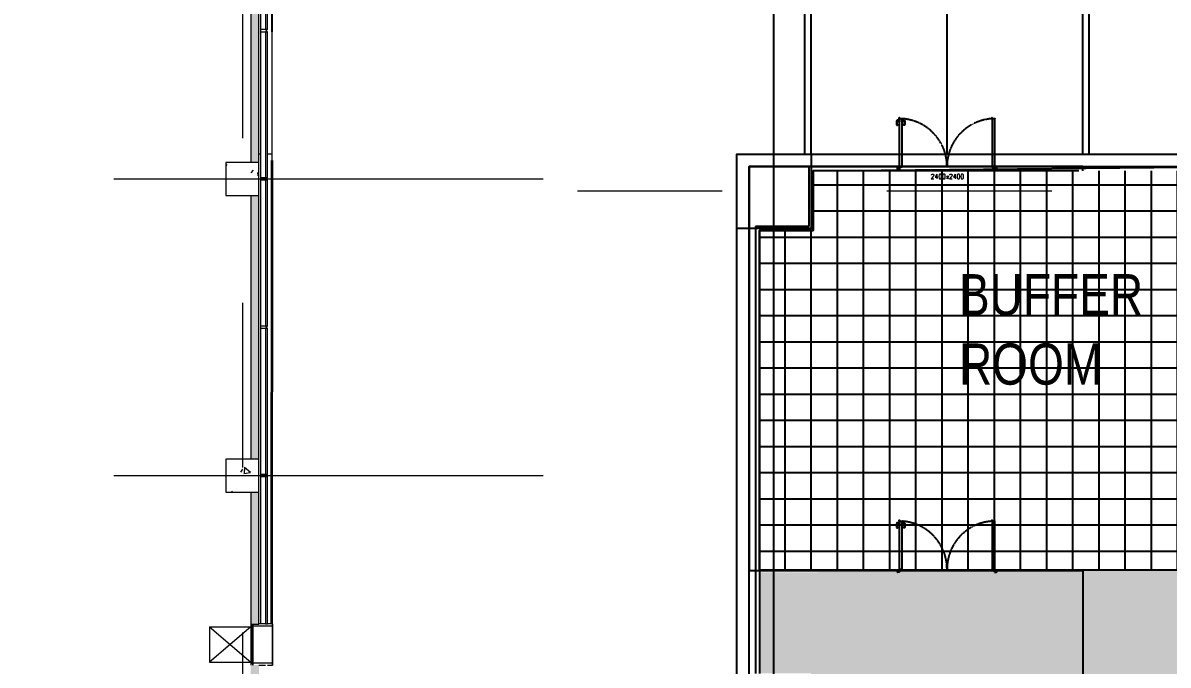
# Model space of a CAD drawing. Extents: x -14231 to 343475, y -171733 to 30720.
# Drawn here: x 205353 to 233148, y -69443 to -53855 of the extents above; entities that cross this region are included whole.
import ezdxf
from ezdxf.enums import TextEntityAlignment as Align

# ---------------------------------------------------------------- set-up
doc = ezdxf.new("R2010")
doc.units = 0
doc.header["$LTSCALE"] = 8
for name, pattern in [('188K-SM-03-F10-ARCH-PA-Y2257103$0$DASHED', [19.05, 12.7, -6.35]), ('Access Line', [382.3, 250, -132.3]), ('Centre', [7937.5, 1587.5, -1190.625, 3968.75, -1190.625]), ('IDA - Grid Line', [3500, 2000, -500, 500, -500]), ('IDA - Hidden 065', [537.5, 375, -162.5]), ('IMPORT-DASHED2 _3_', [952.5, 635, -317.5])]:
    doc.linetypes.add(name, pattern=pattern)
doc.layers.add('000_CTCI_CSA', color=7, linetype='CONTINUOUS')
doc.layers.add('CTCI', color=4, linetype='CONTINUOUS')
for name, color, linetype, lineweight in [('17% 高架沖孔地板', 4, 'CONTINUOUS', 0), ('A-_ANOTGRID_E', 7, 'CONTINUOUS', 9), ('A-_CLAD----_E', 7, 'CONTINUOUS', 9), ('A-_CLAD----_E1', 7, 'CONTINUOUS', 9), ('A-_FLOR----_E', 7, 'CONTINUOUS', 9), ('A-_WALL----_E', 7, 'CONTINUOUS', 9), ('A-_WALL----_H', 7, 'CONTINUOUS', 9), ('A-_WIND----_E', 7, 'CONTINUOUS', 9), ('A-COLN----_E', 7, 'CONTINUOUS', 9), ('A-COLN----_E1', 7, 'CONTINUOUS', 9), ('盲板', 1, 'CONTINUOUS', 0)]:
    doc.layers.add(name, color=color, linetype=linetype, lineweight=lineweight)
doc.layers.add('A-_--------_E-', color=7, linetype='CONTINUOUS', lineweight=9, true_color=0x00a600)
doc.styles.add('188K-SM-03-F10-ARCH-PA-Y2257103$0$14P7-XFDP10$0$AA-TXT', font='simplex.shx', dxfattribs={"width": 0.8, "bigfont": 'chineset.shx'})
doc.styles.add('Site Area', font='arial.ttf', dxfattribs={"width": 0.8})

# ---------------------------------------------------------------- blocks, each defined once
blk = doc.blocks.new('IDA - Rectangle Column - 800W X 800D-V13-PH1 LEVEL 3 - PROBE')
at = {"layer": 'A-COLN----_E1', "true_color": 0xaaaaaa}
h = blk.add_hatch(dxfattribs=at)
h.set_pattern_fill('FP_15', color=253, style=0, pattern_type=2)
h.set_pattern_definition([(320, (-325556.1, 874257.2), (-159.3907, -1821.8403), [190.5, -2095.5]), (265, (-325556.1, 874257.2), (1910.5674, 352.428), [152.4, -1676.4]), (10.451, (-325569.4, 874105.4), (1751.166, -1469.4262), [161.9, -1780.901]), (316.184, (-325048.1, 874257.2), (-420.428, -2710.791), [285.75, -3143.25]), (6.636, (-325083.2, 874031.3), (2474.276, -2374.0256), [242.85, -2671.351]), (261.184, (-325048, 874257.2), (2474.2525, -2374.05), [228.6, -2514.6]), (291, (-325175.1, 874003.2), (-1022.6516, -1516.1442), [190.5, -2095.5]), (236, (-325175.1, 874003.2), (1841.8805, -618.021), [152.4, -1676.4]), (341.451, (-325260.3, 873876.8), (819.2124, -2134.1713), [161.9, -1780.901]), (307.5, (-325556.1, 874257.2), (845.5504, -30.88603), [83.82, -1572.26, 83.82, -3300.73]), (307.5, (-325556.1, 874257.2), (845.5504, -30.88603), [-1739.9, -1617.98, 83.82, -1598.93]), (277.5, (-325556.1, 874257.2), (1001.80575, -668.1966), [83.82, -886.46, 83.82, -2175.51]), (277.5, (-325556.1, 874257.2), (1001.80575, -668.1966), [-1054.1, -1534.16, 83.82, -557.53]), (237.5, (-325556.1, 874823.6), (-57.2896, -1355.90933), [83.82, -551.18, 83.82, -4526.28]), (237.5, (-325556.1, 874823.6), (-57.2896, -1355.90933), [-718.82, -1897.38, 83.82, -2545.08]), (227.5, (-325556.1, 875077.6), (254.2664, -1481.2932), [83.82, -741.68, 83.82, -3098.8]), (227.5, (-325556.1, 875077.6), (254.2664, -1481.2932), [-909.32, -1231.9, 83.82, -1783.08])])
h.paths.add_polyline_path([(-400, -400), (400, -400), (400, 400), (-400, 400)])
at = {"layer": 'A-COLN----_E', "color": 253, "true_color": 0xaaaaaa}
for p, q in [((400, 400), (-400, 400)), ((-400, 400), (-400, -400)), ((400, -400), (400, 400)), ((-400, -400), (400, -400))]:
    blk.add_line(p, q, dxfattribs=at)
blk = doc.blocks.new('IDA - Rectangle Column - 800W X 800D-V14-PH1 LEVEL 3 - PROBE')
at = {"layer": 'A-COLN----_E1', "true_color": 0xaaaaaa}
h = blk.add_hatch(dxfattribs=at)
h.set_pattern_fill('FP_16', color=253, style=0, pattern_type=2)
h.set_pattern_definition([(320, (-325556.1, 867057.2), (-159.3907, -1821.8403), [190.5, -2095.5]), (265, (-325556.1, 867057.2), (1910.5674, 352.428), [152.4, -1676.4]), (10.451, (-325569.4, 866905.4), (1751.166, -1469.4262), [161.9, -1780.901]), (316.184, (-325048.1, 867057.2), (-420.428, -2710.791), [285.75, -3143.25]), (6.636, (-325083.2, 866831.3), (2474.276, -2374.0256), [242.85, -2671.351]), (261.184, (-325048, 867057.2), (2474.2525, -2374.05), [228.6, -2514.6]), (291, (-325175.1, 866803.2), (-1022.6516, -1516.1442), [190.5, -2095.5]), (236, (-325175.1, 866803.2), (1841.8805, -618.021), [152.4, -1676.4]), (341.451, (-325260.3, 866676.8), (819.2124, -2134.1713), [161.9, -1780.901]), (307.5, (-325556.1, 867057.2), (845.5504, -30.88603), [83.82, -1572.26, 83.82, -3300.73]), (307.5, (-325556.1, 867057.2), (845.5504, -30.88603), [-1739.9, -1617.98, 83.82, -1598.93]), (277.5, (-325556.1, 867057.2), (1001.80575, -668.1966), [83.82, -886.46, 83.82, -2175.51]), (277.5, (-325556.1, 867057.2), (1001.80575, -668.1966), [-1054.1, -1534.16, 83.82, -557.53]), (237.5, (-325556.1, 867623.6), (-57.2896, -1355.90933), [83.82, -551.18, 83.82, -4526.28]), (237.5, (-325556.1, 867623.6), (-57.2896, -1355.90933), [-718.82, -1897.38, 83.82, -2545.08]), (227.5, (-325556.1, 867877.6), (254.2664, -1481.2932), [83.82, -741.68, 83.82, -3098.8]), (227.5, (-325556.1, 867877.6), (254.2664, -1481.2932), [-909.32, -1231.9, 83.82, -1783.08])])
h.paths.add_polyline_path([(-400, -400), (400, -400), (400, 400), (-400, 400)])
at = {"layer": 'A-COLN----_E', "color": 253, "true_color": 0xaaaaaa}
for p, q in [((400, 400), (-400, 400)), ((-400, 400), (-400, -400)), ((400, -400), (400, 400)), ((-400, -400), (400, -400))]:
    blk.add_line(p, q, dxfattribs=at)
blk = doc.blocks.new('Aluminium Window - 1000L X 1000H - FAP-02 - 2HR-V55-PH1 LEVEL 3 - PROBE')
at = {"layer": 'A-_WIND----_E', "color": 253, "true_color": 0xaaaaaa}
for p, q in [((-495, 425), (-495, 310)), ((-445, 425), (-495, 425)), ((-445, -50), (-445, 425)), ((455, 425), (-445, 425)), ((505, 425), (455, 425)), ((455, 425), (455, -50)), ((505, 310), (505, 425)), ((-495, 260), (-495, 100)), ((505, 100), (505, 260)), ((-445, -50), (-492, -50)), ((-492, -50), (-445, -50)), ((-492, -100), (-445, -100)), ((-445, -65), (-445, -50)), ((455, -50), (-445, -50)), ((-445, -50), (455, -50)), ((-445, -65), (-445, -100)), ((-395, -65), (-445, -65)), ((-445, -100), (-395, -100)), ((405, -65), (-395, -65)), ((-395, -100), (-395, -65)), ((405, -79), (-395, -79)), ((-395, -79), (-395, -87)), ((-395, -87), (405, -87)), ((-395, -100), (405, -100)), ((455, -65), (405, -65)), ((405, -65), (405, -100)), ((405, -87), (405, -79)), ((405, -100), (455, -100)), ((505, -50), (455, -50)), ((455, -50), (455, -65)), ((455, -50), (505, -50)), ((455, -100), (455, -65)), ((455, -100), (505, -100))]:
    blk.add_line(p, q, dxfattribs=at)
at = {"layer": 'A-_WIND----_E', "color": 253, "linetype": 'Centre', "true_color": 0xaaaaaa}
for p, q in [((-495, 425), (505, 425)), ((-74, 425), (-390, 425))]:
    blk.add_line(p, q, dxfattribs=at)
at = {"layer": 'A-_WIND----_E', "color": 253, "linetype": 'Access Line', "true_color": 0xaaaaaa}
for p, q in [((-420, -1100), (-420, -100)), ((-420, -100), (430, -1100)), ((-420, -1100), (430, -100)), ((430, -1100), (430, -100)), ((-420, -1100), (430, -1100))]:
    blk.add_line(p, q, dxfattribs=at)
blk = doc.blocks.new('System Panel - AlumPanelClad-White-10085943-PH1 LEVEL 3 - PROBE')
at = {"layer": 'A-_CLAD----_E', "color": 253, "true_color": 0xaaaaaa}
for p, q in [((1788, 25), (-1788, 25)), ((-1788, 25), (-1788, -25)), ((1788, -25), (1788, 25)), ((-1788, -25), (1788, -25))]:
    blk.add_line(p, q, dxfattribs=at)
blk = doc.blocks.new('Rectangular Mullion - groove center-10085883-PH1 LEVEL 3 - PROBE')
at = {"layer": 'A-_CLAD----_E1', "color": 253, "true_color": 0xaaaaaa}
blk.add_line((874282, 325991), (877857, 325991), dxfattribs=at)
blk = doc.blocks.new('System Panel - AlumPanelClad-White-10007495-PH1 LEVEL 3 - PROBE')
at = {"layer": 'A-_CLAD----_E', "color": 253, "true_color": 0xaaaaaa}
for p, q in [((1775, 25), (-1775, 25)), ((-1775, 25), (-1775, -25)), ((1775, -25), (1775, 25)), ((-1775, -25), (1775, -25))]:
    blk.add_line(p, q, dxfattribs=at)
blk = doc.blocks.new('Rectangular Mullion - groove center-10007492-PH1 LEVEL 3 - PROBE')
at = {"layer": 'A-_CLAD----_E1', "color": 253, "true_color": 0xaaaaaa}
blk.add_line((931882, 325991), (935432, 325991), dxfattribs=at)
blk = doc.blocks.new('Rectangular Mullion - groove center-9997094-PH1 LEVEL 3 - PROBE')
at = {"layer": 'A-_CLAD----_E1', "color": 253, "true_color": 0xaaaaaa}
for p, q in [((-25, -150), (-25, 0)), ((-25, 0), (25, 0)), ((25, 0), (25, -150)), ((25, -150), (-25, -150))]:
    blk.add_line(p, q, dxfattribs=at)

msp = doc.modelspace()

# ---------------------------------------------------------------- hatches: boundary and pattern name
at = {"layer": '17% 高架沖孔地板'}
h = msp.add_hatch(dxfattribs=at)
h.set_pattern_fill('HEX', color=256, scale=46)
h.set_pattern_definition([(0, (91722.7, -123071.29), (0, 252.96602), [146.05, -292.1]), (120, (91722.7, -123071.29), (-219.075, -126.483), [146.05, -292.1]), (60, (91868.75, -123071.29), (-219.075, 126.483), [146.05, -292.1])])
h.paths.add_polyline_path([(298534.1431, -71443.3451), (297084.1431, -71443.3451), (297084.1431, -69643.3451), (298534.1431, -69643.3451), (298534.1431, -60593.3451), (290734.1431, -60593.3451), (290749.2271, -71499.2153), (251464.4664, -71493.5235), (251465.372, -65243.3465), (247882.291, -65243.3849), (247882.3381, -69643.3464), (249682.2899, -69643.3464), (249682.2899, -71443.3464), (247882.3574, -71443.3464), (247882.2899, -71493.3464), (241932.2899, -71493.3464), (237082.2899, -71493.3464), (235282.2899, -71443.3464), (235282.2899, -69643.3464), (236182.2899, -69643.3464), (236182.2899, -67140.6394), (223232.327, -67193.3464), (223234.1431, -69643.3451), (224484.1431, -69643.3451), (224484.1431, -71443.3451), (223234.1431, -71443.3451), (223234.1431, -82243.3451), (224484.1431, -82243.3451), (224484.1431, -84043.3451), (223234.1431, -84043.3451), (223234.1431, -87478.6374), (230846.9989, -87478.6374), (230846.9989, -90193.9269), (232282.2899, -90193.3464), (234722.2899, -90193.3464), (234722.2899, -120043.324), (237084.1431, -120043.324), (237084.1431, -121843.3451), (235284.1431, -121843.3451), (235284.1431, -123593.3716), (293882.2626, -123593.3715), (293882.2628, -123244.5518), (298534.5063, -123243.3449), (298534.1431, -121843.3451), (297084.1431, -121843.3451), (297084.1431, -120043.3451), (298534.1431, -120043.3451), (298534.1431, -109243.3451), (297084.1431, -109243.3451), (297084.1431, -107443.3451), (298534.1431, -107443.3451), (298534.1431, -96643.3451), (297084.1431, -96643.3451), (297084.1431, -94843.3451), (298534.1431, -94843.3451), (298534.1431, -84043.3451), (297084.1431, -84043.3451), (297084.1431, -82243.3451), (298534.1431, -82243.3451)])
h.paths.add_polyline_path([(235282.2899, -82243.3464), (237082.2899, -82243.3464), (237082.2899, -84043.3464), (235282.2899, -84043.3464)], flags=16)
h.paths.add_polyline_path([(235332.2899, -82293.3464), (237032.2899, -82293.3464), (237032.2899, -83993.3464), (235332.2899, -83993.3464)], flags=0)
h.paths.add_polyline_path([(238654.7109, -77593.3464), (241094.7109, -77593.3464), (243714.7109, -77592.7687), (246154.7109, -77593.3464), (246154.7109, -119893.3464), (243714.7109, -119893.3464), (241094.7109, -119893.6353), (238654.7109, -119893.3464)], flags=16)
h.paths.add_polyline_path([(247882.2899, -82243.3464), (249682.2899, -82243.3464), (249682.2899, -84043.3464), (247882.2899, -84043.3464)], flags=16)
h.paths.add_polyline_path([(247932.2899, -82293.3464), (249632.2899, -82293.3464), (249632.2899, -83993.3464), (247932.2899, -83993.3464)], flags=0)
h.paths.add_polyline_path([(235282.2899, -94843.3464), (237082.2899, -94843.3464), (237082.2899, -96643.3464), (235282.2899, -96643.3464)], flags=16)
h.paths.add_polyline_path([(235332.2899, -94893.3464), (237032.2899, -94893.3464), (237032.2899, -96593.3464), (235332.2899, -96593.3464)], flags=0)
h.paths.add_polyline_path([(251254.7109, -77593.3464), (253694.7109, -77593.3464), (256314.7109, -77592.7687), (258754.7109, -77593.3464), (258754.7109, -119893.3464), (256314.7109, -119893.3464), (253694.7109, -119893.6353), (251254.7109, -119893.3464)], flags=16)
h.paths.add_polyline_path([(247882.2899, -94843.3464), (249682.2899, -94843.3464), (249682.2899, -96643.3464), (247882.2899, -96643.3464)], flags=16)
h.paths.add_polyline_path([(247932.2899, -94893.3464), (249632.2899, -94893.3464), (249632.2899, -96593.3464), (247932.2899, -96593.3464)], flags=0)
h.paths.add_polyline_path([(260482.2899, -82243.3464), (262282.2899, -82243.3464), (262282.2899, -84043.3464), (260482.2899, -84043.3464)], flags=16)
h.paths.add_polyline_path([(260532.2899, -82293.3464), (262232.2899, -82293.3464), (262232.2899, -83993.3464), (260532.2899, -83993.3464)], flags=0)
h.paths.add_polyline_path([(235282.2899, -107443.3464), (237082.2899, -107443.3464), (237082.2899, -109243.3464), (235282.2899, -109243.3464)], flags=16)
h.paths.add_polyline_path([(235332.2899, -107493.3464), (237032.2899, -107493.3464), (237032.2899, -109193.3464), (235332.2899, -109193.3464)], flags=0)
h.paths.add_polyline_path([(263854.7109, -77593.3464), (266294.7109, -77593.3464), (268914.7109, -77592.7687), (271354.7109, -77593.3464), (271354.7109, -119893.3464), (268914.7109, -119893.3464), (268914.7109, -119893.0576), (266294.7109, -119893.6353), (263854.7109, -119893.3464)], flags=16)
h.paths.add_polyline_path([(260482.2899, -94843.3464), (262282.2899, -94843.3464), (262282.2899, -96643.3464), (260482.2899, -96643.3464)], flags=16)
h.paths.add_polyline_path([(260532.2899, -94893.3464), (262232.2899, -94893.3464), (262232.2899, -96593.3464), (260532.2899, -96593.3464)], flags=0)
h.paths.add_polyline_path([(247882.2899, -107443.3464), (249682.2899, -107443.3464), (249682.2899, -109243.3464), (247882.2899, -109243.3464)], flags=16)
h.paths.add_polyline_path([(247932.2899, -107493.3464), (249632.2899, -107493.3464), (249632.2899, -109193.3464), (247932.2899, -109193.3464)], flags=0)
h.paths.add_polyline_path([(273082.2899, -82243.3464), (274882.2899, -82243.3464), (274882.2899, -84043.3464), (273082.2899, -84043.3464)], flags=16)
h.paths.add_polyline_path([(260482.2899, -107443.3464), (262282.2899, -107443.3464), (262282.2899, -109243.3464), (260482.2899, -109243.3464)], flags=16)
h.paths.add_polyline_path([(273132.2899, -82293.3464), (274832.2899, -82293.3464), (274832.2899, -83993.3464), (273132.2899, -83993.3464)], flags=0)
h.paths.add_polyline_path([(260532.2899, -107493.3464), (262232.2899, -107493.3464), (262232.2899, -109193.3464), (260532.2899, -109193.3464)], flags=0)
h.paths.add_polyline_path([(276454.7109, -77593.3464), (278894.7109, -77593.3464), (281514.7109, -77592.7687), (283954.7109, -77593.3464), (283954.7109, -119893.3464), (281514.7109, -119893.3464), (278894.7109, -119893.6353), (276454.7109, -119893.3464)], flags=16)
h.paths.add_polyline_path([(273082.2899, -94843.3464), (274882.2899, -94843.3464), (274882.2899, -96643.3464), (273082.2899, -96643.3464)], flags=16)
h.paths.add_polyline_path([(273132.2899, -94893.3464), (274832.2899, -94893.3464), (274832.2899, -96593.3464), (273132.2899, -96593.3464)], flags=0)
h.paths.add_polyline_path([(247882.2899, -120043.3464), (249682.2899, -120043.3464), (249682.2899, -121843.3464), (247882.2899, -121843.3464)], flags=16)
h.paths.add_polyline_path([(247932.2899, -120093.3464), (249632.2899, -120093.3464), (249632.2899, -121793.3464), (247932.2899, -121793.3464)], flags=0)
h.paths.add_polyline_path([(273082.2899, -107443.3464), (274882.2899, -107443.3464), (274882.2899, -109243.3464), (273082.2899, -109243.3464)], flags=16)
h.paths.add_polyline_path([(273132.2899, -107493.3464), (274832.2899, -107493.3464), (274832.2899, -109193.3464), (273132.2899, -109193.3464)], flags=0)
h.paths.add_polyline_path([(260482.2899, -120043.3464), (262282.2899, -120043.3464), (262282.2899, -121843.3464), (260482.2899, -121843.3464)], flags=16)
h.paths.add_polyline_path([(260532.2899, -120093.3464), (262232.2899, -120093.3464), (262232.2899, -121793.3464), (260532.2899, -121793.3464)], flags=0)
h.paths.add_polyline_path([(285682.2899, -82243.3464), (287482.2899, -82243.3464), (287482.2899, -84043.3464), (285682.2899, -84043.3464)], flags=16)
h.paths.add_polyline_path([(285732.2899, -82293.3464), (287432.2899, -82293.3464), (287432.2899, -83993.3464), (285732.2899, -83993.3464)], flags=0)
h.paths.add_polyline_path([(285682.2899, -94843.3464), (287482.2899, -94843.3464), (287482.2899, -96643.3464), (285682.2899, -96643.3464)], flags=16)
h.paths.add_polyline_path([(285732.2899, -94893.3464), (287432.2899, -94893.3464), (287432.2899, -96593.3464), (285732.2899, -96593.3464)], flags=0)
h.paths.add_polyline_path([(289054.7109, -77593.3464), (291494.7109, -77593.3464), (293114.7109, -77593.202), (295554.7109, -77593.3464), (295554.7109, -119893.3464), (293114.7109, -119893.3464), (293114.7109, -119893.4909), (291494.7109, -119893.6353), (289054.7109, -119893.3464)], flags=16)
h.paths.add_polyline_path([(273082.2899, -120043.3464), (274882.2899, -120043.3464), (274882.2899, -121843.3464), (273082.2899, -121843.3464)], flags=16)
h.paths.add_polyline_path([(273132.2899, -120093.3464), (274832.2899, -120093.3464), (274832.2899, -121793.3464), (273132.2899, -121793.3464)], flags=0)
h.paths.add_polyline_path([(285682.2899, -107443.3464), (287482.2899, -107443.3464), (287482.2899, -109243.3464), (285682.2899, -109243.3464)], flags=16)
h.paths.add_polyline_path([(285732.2899, -107493.3464), (287432.2899, -107493.3464), (287432.2899, -109193.3464), (285732.2899, -109193.3464)], flags=0)
h.paths.add_polyline_path([(285682.2899, -120043.3464), (287482.2899, -120043.3464), (287482.2899, -121843.3464), (285682.2899, -121843.3464)], flags=16)
h.paths.add_polyline_path([(285732.2899, -120093.3464), (287432.2899, -120093.3464), (287432.2899, -121793.3464), (285732.2899, -121793.3464)], flags=0)
h.paths.add_polyline_path([(241932.2899, -65243.3465), (236232.2899, -65243.3466), (236232.2899, -67140.4359), (236232.2899, -69643.3464), (237082.2899, -69643.3464), (237082.2899, -71443.3464), (241932.2899, -71443.3464)], flags=17)
at = {"layer": 'A-_WALL----_H', "true_color": 0xd4d4d4}
h = msp.add_hatch(dxfattribs=at)
h.set_pattern_fill('FP_1', color=254, angle=-90, style=0, pattern_type=2)
h.set_pattern_definition([(270, (-114873.83, 809413.83), (508, -2032), [83.82, -1440.18, 83.82, -1440.18, -8128]), (270, (-114873.83, 809413.83), (508, -2032), [-3048, 83.82, -2964.18, 83.82, -1440.18, -3556]), (270, (-114873.83, 809413.83), (508, -2032), [-7620, 83.82, -932.18, 83.82, -2456.18]), (30, (-114619.83, 808651.83), (1505.76362, 1455.9409), [83.82, -1440.18, 83.82, -1440.18, -8128]), (30, (-114619.83, 808651.83), (1505.76362, 1455.9409), [-3048, 83.82, -2964.18, 83.82, -1440.18, -3556]), (30, (-114619.83, 808651.83), (1505.76362, 1455.9409), [-7620, 83.82, -932.18, 83.82, -2456.18]), (150, (-113603.83, 808397.83), (-2013.76362, 576.0591), [83.82, -1440.18, 83.82, -1440.18, -8128]), (150, (-113603.83, 808397.83), (-2013.76362, 576.0591), [-3048, 83.82, -2964.18, 83.82, -1440.18, -3556]), (150, (-113603.83, 808397.83), (-2013.76362, 576.0591), [-7620, 83.82, -932.18, 83.82, -2456.18])])
h.paths.add_polyline_path([(210882.289, -128593.3464), (210882.289, -129243.3464), (211082.289, -129243.3464), (211082.289, -128593.3464), (210982.289, -128593.3464)])
h.paths.add_polyline_path([(210882.289, -127596.7272), (211082.289, -127596.7272), (211082.289, -122843.3464), (210882.289, -122843.3464), (210882.289, -127264.4089)])
h.paths.add_polyline_path([(210882.289, -130043.3464), (210882.289, -133743.3464), (211082.289, -133743.3464), (211082.289, -130043.3464), (211056.2021, -130043.3464)])
h.paths.add_polyline_path([(210882.289, -122043.3464), (211082.289, -122043.3464), (211082.289, -115643.3464), (210882.289, -115643.3464)])
h.paths.add_polyline_path([(210882.289, -106543.3464), (210882.289, -107643.3464), (211082.289, -107643.3464), (211082.289, -106543.3464), (210982.289, -106543.3464)])
h.paths.add_polyline_path([(210882.289, -109227.8675), (210882.289, -114843.3464), (211082.289, -114843.3464), (211082.289, -108443.3464), (210882.289, -108443.3464)])
h.paths.add_polyline_path([(210882.289, -105546.7272), (211082.289, -105546.7272), (211082.289, -101243.3464), (210882.289, -101243.3464), (210882.289, -104718.7322)])
h.paths.add_polyline_path([(210882.289, -100443.3464), (211082.289, -100443.3464), (211082.289, -94043.3464), (210882.289, -94043.3464), (210882.289, -100209.5968)])
h.paths.add_polyline_path([(210882.289, -93243.3464), (211082.289, -93243.3464), (211082.289, -88893.3464), (210882.289, -88893.3464), (210882.289, -91191.3261)])
h.paths.add_polyline_path([(210882.289, -87896.7272), (211082.289, -87896.7272), (211082.289, -86843.3464), (210882.289, -86843.3464)])
h.paths.add_polyline_path([(210882.289, -86043.3464), (211082.289, -86043.3464), (211082.289, -79643.3464), (210882.289, -79643.3464), (210882.289, -82173.0554)])
h.paths.add_polyline_path([(210882.289, -78843.3464), (211082.289, -78843.3464), (211082.289, -72443.3464), (210882.289, -72443.3464), (210882.289, -73154.7847)])
h.paths.add_polyline_path([(210882.289, -71643.3464), (211082.289, -71643.3464), (211082.289, -69443.3469), (210882.289, -69443.3469)])
h.paths.add_polyline_path([(210882.289, -65243.3464), (210882.289, -68446.7276), (211082.289, -68446.7276), (211082.289, -65243.3464), (210897.8394, -65243.3464)])
h.paths.add_polyline_path([(210882.289, -64136.514), (210882.289, -64443.3464), (211082.289, -64443.3464), (211082.289, -58043.3464), (210882.289, -58043.3464)])
h.paths.add_polyline_path([(210882.289, -57243.3464), (211082.289, -57243.3464), (211082.289, -50843.3464), (210882.289, -50843.3464), (210882.289, -55118.2433)])
h.paths.add_polyline_path([(210882.289, -42743.3464), (210882.289, -46850.1079), (211082.289, -46850.1079), (211082.289, -42743.3464), (211056.7938, -42743.3464)])
h.paths.add_polyline_path([(210882.289, -37743.3464), (210882.289, -41943.3464), (211082.289, -41943.3464), (211082.289, -37743.3464), (210895.055, -37743.3464)])
h.paths.add_polyline_path([(210882.289, -50043.3464), (211082.289, -50043.3464), (211082.289, -47846.7272), (210882.289, -47846.7272)])
at = {"layer": '盲板', "lineweight": -3}
h = msp.add_hatch(dxfattribs=at)
h.set_pattern_fill('ANSI37', color=256, scale=200, angle=45)
h.set_pattern_definition([(90, (-4111.6, 0), (-635, 0), []), (180, (-4111.6, 0), (0, -635), [])])
h.paths.add_polyline_path([(235282.2899, -57443.2071), (235282.2899, -58843.3464), (236232.2899, -58843.3464), (236182.9375, -67140.4359), (223232.9375, -67140.4359), (223232.9375, -58893.3464), (224532.2899, -58893.3464), (224532.2899, -57443.3464)])

# ---------------------------------------------------------------- linework, layer by layer
at = {"layer": '000_CTCI_CSA', "color": 252}
for p, q in [((231082.2899, -57043.3464), (231082.2899, -42777.7214)), ((231232.2899, -57043.3464), (231232.2899, -42627.7214)), ((224482.2899, -57043.3464), (224482.2899, -49377.7214)), ((224332.2899, -57043.3464), (224332.2899, -49527.7214))]:
    msp.add_line(p, q, dxfattribs=at)
at = {"layer": '000_CTCI_CSA', "color": 252, "linetype": 'IMPORT-DASHED2 _3_'}
msp.add_line((227782.2899, -57043.3464), (227782.2899, -46107.7996), dxfattribs=at)
at = {"layer": '000_CTCI_CSA', "color": 8, "true_color": 0x808080}
for p, q in [((223582.2899, -146907.4049), (223582.2899, -47898.2452)), ((226682.3011, -56204.3343), (226690.3011, -56204.3343)), ((226682.3011, -56253.3343), (226682.3011, -56204.3343)), ((226690.3011, -56253.3343), (226682.3011, -56253.3343)), ((226690.3011, -56204.3343), (226690.3011, -56253.3343)), ((226690.3011, -56217.8343), (226730.3011, -56217.8343)), ((226729.8637, -56239.8343), (226690.3011, -56239.8343)), ((226730.3011, -56217.8343), (226744.1765, -56218.4316)), ((231082.2899, -57343.3464), (222982.2899, -57343.3464)), ((222982.2899, -57343.3464), (222982.2899, -67143.3464)), ((231082.2899, -57343.3464), (224432.2899, -57343.3464)), ((224432.2899, -57343.3464), (224432.2899, -58793.3464)), ((230982.2899, -57443.3464), (224532.2899, -57443.3464)), ((224532.2899, -57443.3464), (224532.2899, -58893.3464)), ((226582.2899, -57369.3455), (226582.2899, -57419.3455)), ((226582.2899, -57413.3699), (226582.2899, -57375.3211)), ((226588.2655, -57369.3455), (226612.7777, -57369.3455)), ((226612.7777, -57419.3455), (226588.2655, -57419.3455)), ((226612.7777, -57369.3455), (226612.7777, -57396.3455)), ((226612.7777, -57396.3455), (226612.7777, -57393.8577)), ((226628.9153, -57413.7982), (226612.7777, -57419.3455)), ((226619.3631, -57400.4431), (226620.8892, -57400.4431)), ((226621.0094, -57400.4431), (226622.046, -57400.4431)), ((226623.1436, -57401.6626), (226621.9241, -57401.6626)), ((226621.9241, -57401.6626), (226621.9241, -57408.9796)), ((226621.9241, -57408.9796), (226628.6314, -57408.9796)), ((226623.1436, -57401.5406), (226623.1436, -57401.6626)), ((226626.8619, -57396.4796), (226623.6935, -57396.4796)), ((226627.4119, -57401.6626), (226627.4119, -57401.5406)), ((226628.6314, -57401.6626), (226627.4119, -57401.6626)), ((226628.5094, -57400.4431), (226629.546, -57400.4431)), ((226628.6314, -57408.9796), (226628.6314, -57401.6626)), ((226629.546, -57400.4431), (226630.2899, -57400.4431)), ((226632.2899, -57402.4431), (226632.2899, -57409.0698)), ((228932.2899, -57402.4431), (228932.2899, -57409.0698)), ((228935.0338, -57400.4431), (228934.2899, -57400.4431)), ((228936.0704, -57400.4431), (228935.0338, -57400.4431)), ((228935.6645, -57413.7982), (228951.8021, -57419.3455)), ((228935.9485, -57408.9796), (228935.9485, -57401.6626)), ((228935.9485, -57401.6626), (228937.168, -57401.6626)), ((228942.6558, -57408.9796), (228935.9485, -57408.9796)), ((228937.168, -57401.6626), (228937.168, -57401.5406)), ((228937.7179, -57396.4796), (228940.8863, -57396.4796)), ((228941.4363, -57401.5406), (228941.4363, -57401.6626)), ((228941.4363, -57401.6626), (228942.6558, -57401.6626)), ((228943.5704, -57400.4431), (228942.5338, -57400.4431)), ((228942.6558, -57401.6626), (228942.6558, -57408.9796)), ((228945.2167, -57400.4431), (228943.6906, -57400.4431)), ((228976.3143, -57369.3455), (228951.8021, -57369.3455)), ((228951.8021, -57369.3455), (228951.8021, -57392.3814)), ((228951.8021, -57392.3814), (228951.8021, -57391.8577)), ((228951.8021, -57419.3455), (228976.3143, -57419.3455)), ((228982.2899, -57369.3455), (228982.2899, -57419.3455)), ((228982.2899, -57413.3699), (228982.2899, -57375.3211)), ((231082.2899, -57443.2615), (231082.2899, -57343.3464)), ((231082.2899, -57443.2615), (231082.2899, -57343.3464)), ((224432.2899, -58793.3464), (223132.2899, -58793.3464)), ((223132.2899, -58793.3464), (223132.2899, -62482.4186)), ((224532.2899, -58893.3464), (223232.2899, -58893.3464)), ((223232.2899, -58893.3464), (223232.2899, -62482.4186)), ((230782.2899, -60443.3464), (230782.2899, -60443.3464)), ((230782.2899, -60543.3464), (230782.2899, -60543.3464)), ((223132.2899, -62482.4186), (223132.2899, -69643.3464)), ((223232.2899, -62482.4186), (223232.2899, -69643.3464)), ((226682.3011, -65974.6214), (226690.3011, -65974.6214)), ((226682.3011, -66023.6214), (226682.3011, -65974.6214)), ((226690.3011, -66023.6214), (226682.3011, -66023.6214)), ((226690.3011, -65974.6214), (226690.3011, -66023.6214)), ((226690.3011, -65988.1214), (226730.3011, -65988.1214)), ((226729.8637, -66010.1214), (226690.3011, -66010.1214)), ((226730.3011, -65988.1214), (226744.1765, -65988.7188)), ((222982.2899, -67143.3464), (231082.2899, -67143.3464)), ((226582.2899, -67139.6327), (226582.2899, -67189.6327)), ((226582.2899, -67183.6571), (226582.2899, -67145.6083)), ((226588.2655, -67139.6327), (226612.7777, -67139.6327)), ((226612.7777, -67189.6327), (226588.2655, -67189.6327)), ((226612.7777, -67139.6327), (226612.7777, -67166.6327)), ((226612.7777, -67166.6327), (226612.7777, -67164.1449)), ((226628.9153, -67184.0854), (226612.7777, -67189.6327)), ((226619.3631, -67170.7302), (226620.8892, -67170.7302)), ((226621.0094, -67170.7302), (226622.046, -67170.7302)), ((226623.1436, -67171.9498), (226621.9241, -67171.9498)), ((226621.9241, -67171.9498), (226621.9241, -67179.2668)), ((226621.9241, -67179.2668), (226628.6314, -67179.2668)), ((226623.1436, -67171.8278), (226623.1436, -67171.9498)), ((226626.8619, -67166.7668), (226623.6935, -67166.7668)), ((226627.4119, -67171.9498), (226627.4119, -67171.8278)), ((226628.6314, -67171.9498), (226627.4119, -67171.9498)), ((226628.5094, -67170.7302), (226629.546, -67170.7302)), ((226628.6314, -67179.2668), (226628.6314, -67171.9498)), ((226629.546, -67170.7302), (226630.2899, -67170.7302)), ((226632.2899, -67172.7302), (226632.2899, -67179.357)), ((228932.2899, -67172.7302), (228932.2899, -67179.357)), ((228935.0338, -67170.7302), (228934.2899, -67170.7302)), ((228936.0704, -67170.7302), (228935.0338, -67170.7302)), ((228935.6645, -67184.0854), (228951.8021, -67189.6327)), ((228935.9485, -67179.2668), (228935.9485, -67171.9498)), ((228935.9485, -67171.9498), (228937.168, -67171.9498)), ((228942.6558, -67179.2668), (228935.9485, -67179.2668)), ((228937.168, -67171.9498), (228937.168, -67171.8278)), ((228937.7179, -67166.7668), (228940.8863, -67166.7668)), ((228941.4363, -67171.8278), (228941.4363, -67171.9498)), ((228941.4363, -67171.9498), (228942.6558, -67171.9498)), ((228943.5704, -67170.7302), (228942.5338, -67170.7302)), ((228942.6558, -67171.9498), (228942.6558, -67179.2668)), ((228945.2167, -67170.7302), (228943.6906, -67170.7302)), ((228976.3143, -67139.6327), (228951.8021, -67139.6327)), ((228951.8021, -67139.6327), (228951.8021, -67162.6686)), ((228951.8021, -67162.6686), (228951.8021, -67162.1449)), ((228951.8021, -67189.6327), (228976.3143, -67189.6327)), ((228982.2899, -67139.6327), (228982.2899, -67189.6327)), ((228982.2899, -67183.6571), (228982.2899, -67145.6083))]:
    msp.add_line(p, q, dxfattribs=at)
at = {"layer": '000_CTCI_CSA', "color": 2}
msp.add_line((211391.4351, -49843.3464), (211391.4351, -54068.3464), dxfattribs=at)
at = {"layer": '000_CTCI_CSA', "color": 8, "linetype": 'IDA - Hidden 065', "ltscale": 3, "true_color": 0x808080}
msp.add_line((231082.2899, -67143.3464), (231082.2899, -87243.3464), dxfattribs=at)
at = {"layer": '000_CTCI_CSA', "color": 8, "true_color": 0x808080}
for points in [[(226624.3011, -56217.8343), (226584.3011, -56217.8343), (226570.4258, -56218.4316, 0.3274951513), (226562.5392, -56225.2728, 0.0898474918), (226560.298, -56332.6073, 1.1448812629), (226579.6286, -56328.2378, -0.1370794299), (226579.5544, -56245.0486, -0.3493567738), (226584.7386, -56239.8343), (226624.3011, -56239.8343)], [(226623.4109, -56178.3343), (226623.4109, -56160.0416), (226623.4109, -56178.3343), (226689.3743, -56178.3343), (226689.3743, -56179.7977), (226685.0451, -56179.7977), (226685.0451, -56190.5294, -0.4142135624), (226683.8255, -56191.7489), (226682.606, -56191.7489), (226682.606, -56190.5294), (226683.5816, -56190.5294), (226683.5816, -56180.7733), (226682.3011, -56180.7733), (226682.3011, -57353.5416), (226683.5816, -57353.5416), (226683.5816, -57343.7855), (226682.606, -57343.7855), (226682.606, -57342.566), (226683.8255, -57342.566, -0.4142135624), (226685.0451, -57343.7855), (226685.0451, -57354.7611, -0.4142135624), (226683.8255, -57355.9806), (226630.7767, -57355.9806, -0.4142135624), (226629.5572, -57354.7611), (226629.5572, -57343.7855, -0.4142135624), (226630.7767, -57342.566), (226631.9963, -57342.566), (226631.9963, -57343.7855), (226631.0207, -57343.7855), (226631.0207, -57353.5416), (226632.3011, -57353.5416), (226632.3011, -56180.7733), (226631.0207, -56180.7733), (226631.0207, -56190.5294), (226631.9963, -56190.5294), (226631.9963, -56191.7489), (226630.7767, -56191.7489, -0.4142135624), (226629.5572, -56190.5294), (226629.5572, -56180.7733), (226621.5817, -56180.7733, -0.4142135624), (226620.9719, -56180.1635), (226620.9719, -56158.2123, -0.4142135624), (226621.5817, -56157.6025), (226629.5085, -56157.6025), (226629.5085, -56160.0416), (226623.4109, -56160.0416)], [(228873.3885, -56178.3343), (228873.3885, -56160.0416), (228873.3885, -56178.3343), (228939.3519, -56178.3343), (228939.3519, -56179.7977), (228935.0226, -56179.7977), (228935.0226, -56190.5294, -0.4142135624), (228933.8031, -56191.7489), (228932.5836, -56191.7489), (228932.5836, -56190.5294), (228933.5592, -56190.5294), (228933.5592, -56180.7733), (228932.2787, -56180.7733), (228932.2787, -57353.5416), (228933.5592, -57353.5416), (228933.5592, -57343.7855), (228932.5836, -57343.7855), (228932.5836, -57342.566), (228933.8031, -57342.566, -0.4142135624), (228935.0226, -57343.7855), (228935.0226, -57354.7611, -0.4142135624), (228933.8031, -57355.9806), (228880.7543, -57355.9806, -0.4142135624), (228879.5348, -57354.7611), (228879.5348, -57343.7855, -0.4142135624), (228880.7543, -57342.566), (228881.9738, -57342.566), (228881.9738, -57343.7855), (228880.9982, -57343.7855), (228880.9982, -57353.5416), (228882.2787, -57353.5416), (228882.2787, -56180.7733), (228880.9982, -56180.7733), (228880.9982, -56190.5294), (228881.9738, -56190.5294), (228881.9738, -56191.7489), (228880.7543, -56191.7489, -0.4142135624), (228879.5348, -56190.5294), (228879.5348, -56180.7733), (228871.5592, -56180.7733, -0.4142135624), (228870.9495, -56180.1635), (228870.9495, -56158.2123, -0.4142135624), (228871.5592, -56157.6025), (228879.486, -56157.6025), (228879.486, -56160.0416), (228873.3885, -56160.0416)], [(226624.3011, -65988.1214), (226584.3011, -65988.1214), (226570.4258, -65988.7188, 0.3274951513), (226562.5392, -65995.56, 0.0898474918), (226560.298, -66102.8945, 1.1448812629), (226579.6286, -66098.525, -0.1370794299), (226579.5544, -66015.3358, -0.3493567738), (226584.7386, -66010.1214), (226624.3011, -66010.1214)], [(226623.4109, -65948.6214), (226623.4109, -65930.3288), (226623.4109, -65948.6214), (226689.3743, -65948.6214), (226689.3743, -65950.0849), (226685.0451, -65950.0849), (226685.0451, -65960.8166, -0.4142135624), (226683.8255, -65962.0361), (226682.606, -65962.0361), (226682.606, -65960.8166), (226683.5816, -65960.8166), (226683.5816, -65951.0605), (226682.3011, -65951.0605), (226682.3011, -67123.8288), (226683.5816, -67123.8288), (226683.5816, -67114.0727), (226682.606, -67114.0727), (226682.606, -67112.8531), (226683.8255, -67112.8531, -0.4142135624), (226685.0451, -67114.0727), (226685.0451, -67125.0483, -0.4142135624), (226683.8255, -67126.2678), (226630.7767, -67126.2678, -0.4142135624), (226629.5572, -67125.0483), (226629.5572, -67114.0727, -0.4142135624), (226630.7767, -67112.8531), (226631.9963, -67112.8531), (226631.9963, -67114.0727), (226631.0207, -67114.0727), (226631.0207, -67123.8288), (226632.3011, -67123.8288), (226632.3011, -65951.0605), (226631.0207, -65951.0605), (226631.0207, -65960.8166), (226631.9963, -65960.8166), (226631.9963, -65962.0361), (226630.7767, -65962.0361, -0.4142135624), (226629.5572, -65960.8166), (226629.5572, -65951.0605), (226621.5817, -65951.0605, -0.4142135624), (226620.9719, -65950.4507), (226620.9719, -65928.4995, -0.4142135624), (226621.5817, -65927.8897), (226629.5085, -65927.8897), (226629.5085, -65930.3288), (226623.4109, -65930.3288)], [(228873.3885, -65948.6214), (228873.3885, -65930.3288), (228873.3885, -65948.6214), (228939.3519, -65948.6214), (228939.3519, -65950.0849), (228935.0226, -65950.0849), (228935.0226, -65960.8166, -0.4142135624), (228933.8031, -65962.0361), (228932.5836, -65962.0361), (228932.5836, -65960.8166), (228933.5592, -65960.8166), (228933.5592, -65951.0605), (228932.2787, -65951.0605), (228932.2787, -67123.8288), (228933.5592, -67123.8288), (228933.5592, -67114.0727), (228932.5836, -67114.0727), (228932.5836, -67112.8531), (228933.8031, -67112.8531, -0.4142135624), (228935.0226, -67114.0727), (228935.0226, -67125.0483, -0.4142135624), (228933.8031, -67126.2678), (228880.7543, -67126.2678, -0.4142135624), (228879.5348, -67125.0483), (228879.5348, -67114.0727, -0.4142135624), (228880.7543, -67112.8531), (228881.9738, -67112.8531), (228881.9738, -67114.0727), (228880.9982, -67114.0727), (228880.9982, -67123.8288), (228882.2787, -67123.8288), (228882.2787, -65951.0605), (228880.9982, -65951.0605), (228880.9982, -65960.8166), (228881.9738, -65960.8166), (228881.9738, -65962.0361), (228880.7543, -65962.0361, -0.4142135624), (228879.5348, -65960.8166), (228879.5348, -65951.0605), (228871.5592, -65951.0605, -0.4142135624), (228870.9495, -65950.4507), (228870.9495, -65928.4995, -0.4142135624), (228871.5592, -65927.8897), (228879.486, -65927.8897), (228879.486, -65930.3288), (228873.3885, -65930.3288)]]:
    msp.add_lwpolyline(points, format="xyb", dxfattribs=at)
for points in [[(226632.3011, -56253.3343), (226632.3011, -56204.3343), (226624.3011, -56204.3343), (226624.3011, -56253.3343)], [(224482.2899, -57043.3464), (224482.2899, -58843.3464), (222682.2899, -58843.3464), (222682.2899, -57043.3464)], [(298882.2899, -57043.3464), (298882.2899, -134443.3464), (222682.2899, -134443.3464), (222682.2899, -57043.3464)], [(298582.2899, -57343.3464), (298582.2899, -134143.3464), (222982.2899, -134143.3464), (222982.2899, -57343.3464)], [(235282.2899, -57343.3464), (235282.2899, -58843.3464), (236182.9375, -58843.3464), (236182.9375, -67140.4359), (223232.9375, -67140.4359), (223232.9375, -58893.3464), (224532.2899, -58893.3464), (224532.2899, -57443.3464)], [(226632.3011, -66023.6214), (226632.3011, -65974.6214), (226624.3011, -65974.6214), (226624.3011, -66023.6214)]]:
    msp.add_lwpolyline(points, close=True, dxfattribs=at)
at = {"layer": '000_CTCI_CSA', "color": 8, "ltscale": 500, "true_color": 0x808080}
for points in [[(226615.2777, -57395.7083), (226615.2777, -57363.3425), (226612.7777, -57363.3425), (226612.7777, -57395.7083)], [(226667.6396, -57355.9806), (226622.6396, -57355.9806), (226622.6396, -57353.4806), (226667.6396, -57353.4806)], [(228896.9402, -57355.9806), (228941.9402, -57355.9806), (228941.9402, -57353.4806), (228896.9402, -57353.4806)], [(228949.3021, -57391.7083), (228949.3021, -57363.3425), (228951.8021, -57363.3425), (228951.8021, -57391.7083)], [(226615.2777, -67165.9955), (226615.2777, -67133.6297), (226612.7777, -67133.6297), (226612.7777, -67165.9955)], [(226667.6396, -67126.2678), (226622.6396, -67126.2678), (226622.6396, -67123.7678), (226667.6396, -67123.7678)], [(228896.9402, -67126.2678), (228941.9402, -67126.2678), (228941.9402, -67123.7678), (228896.9402, -67123.7678)], [(228949.3021, -67161.9955), (228949.3021, -67133.6297), (228951.8021, -67133.6297), (228951.8021, -67161.9955)]]:
    msp.add_lwpolyline(points, close=True, dxfattribs=at)
at = {"layer": '000_CTCI_CSA', "color": 8, "linetype": '188K-SM-03-F10-ARCH-PA-Y2257103$0$DASHED', "ltscale": 0.01, "true_color": 0x808080}
for centre, start, end in [((226617.2777, -57343.3464), 0, 85.9992809), ((228947.3021, -57343.3464), 94.0007191, 180), ((226617.2777, -67113.6336), 0, 85.9992809), ((228947.3021, -67113.6336), 94.0007191, 180)]:
    msp.add_arc(centre, 1165.0122, start, end, dxfattribs=at)
at = {"layer": '000_CTCI_CSA', "color": 8, "true_color": 0x808080}
for centre, radius, start, end in [((226588.2655, -57375.3211), 5.9756, 90, 180), ((226588.2655, -57413.3699), 5.9756, 180, 270), ((226619.3631, -57393.8577), 6.5854, 180, 270), ((226625.2777, -57400.4431), 4.2683, 111.78678929, 179.99999999), ((226622.046, -57401.5406), 1.0976, 360, 89.99999999), ((226625.2777, -57400.4431), 4.2683, 0, 68.21321071), ((226628.5094, -57401.5406), 1.0976, 90, 180), ((226627.2899, -57409.0698), 5, 288.97040781, 0), ((226630.2899, -57402.4431), 2, 0, 90), ((228934.2899, -57402.4431), 2, 90, 180), ((228937.2899, -57409.0698), 5, 180, 251.02959219), ((228939.3021, -57400.4431), 4.2683, 111.78678929, 179.99999999), ((228936.0704, -57401.5406), 1.0976, 360, 89.99999999), ((228939.3021, -57400.4431), 4.2683, 360, 68.2132107), ((228942.5338, -57401.5406), 1.0976, 90, 180), ((228943.2544, -57392.1195), 8.5517, 283.26563358, 1.75467478), ((228976.3143, -57375.3211), 5.9756, 360, 90), ((228976.3143, -57413.3699), 5.9756, 270, 0), ((226588.2655, -67145.6083), 5.9756, 90, 180), ((226588.2655, -67183.6571), 5.9756, 180, 270), ((226619.3631, -67164.1449), 6.5854, 180, 270), ((226625.2777, -67170.7302), 4.2683, 111.78678929, 179.99999999), ((226622.046, -67171.8278), 1.0976, 360, 89.99999999), ((226625.2777, -67170.7302), 4.2683, 0, 68.21321071), ((226628.5094, -67171.8278), 1.0976, 90, 180), ((226627.2899, -67179.357), 5, 288.97040781, 0), ((226630.2899, -67172.7302), 2, 0, 90), ((228934.2899, -67172.7302), 2, 90, 180), ((228937.2899, -67179.357), 5, 180, 251.02959219), ((228939.3021, -67170.7302), 4.2683, 111.78678929, 179.99999999), ((228936.0704, -67171.8278), 1.0976, 360, 89.99999999), ((228939.3021, -67170.7302), 4.2683, 360, 68.2132107), ((228942.5338, -67171.8278), 1.0976, 90, 180), ((228943.2544, -67162.4067), 8.5517, 283.26563358, 1.75467478), ((228976.3143, -67145.6083), 5.9756, 360, 90), ((228976.3143, -67183.6571), 5.9756, 270, 0)]:
    msp.add_arc(centre, radius, start, end, dxfattribs=at)
at = {"layer": '000_CTCI_CSA', "color": 8, "true_color": 0x808080, "extrusion": (0, 4.70198e-38, -1)}
for centre, major_axis, ratio, start_param, end_param in [((226729.1798, -56245.6985), (4.1747, 4.1747), 1, -0.6693141162, 0.6750925816), ((226744.3425, -56331.7343), (7.0711, 7.0711), 0.9999999998, 0.8728114321, 4.2841840848), ((226586.1445, -56286.5103), (109.2962, 109.2962), 1, 0.5138301722, 1.0587516634), ((226743.4575, -56227.2269), (-6.24, 6.24), 1, 0.8669618225, 2.1329099035), ((226456.9373, -56285.1259), (212.9338, 212.9338), 1, 0.5853067095, 0.943734267), ((226729.1798, -66015.9857), (4.1747, 4.1747), 1, -0.6693141162, 0.6750925816), ((226744.3425, -66102.0214), (7.0711, 7.0711), 0.9999999998, 0.8728114321, 4.2841840848), ((226586.1445, -66056.7975), (109.2962, 109.2962), 1, 0.5138301722, 1.0587516634), ((226743.4575, -65997.5141), (-6.24, 6.24), 1, 0.8669618225, 2.1329099035), ((226456.9373, -66055.4131), (212.9338, 212.9338), 1, 0.5853067095, 0.943734267)]:
    msp.add_ellipse(centre, major_axis=major_axis, ratio=ratio, start_param=start_param, end_param=end_param, dxfattribs=at)
at = {"layer": '000_CTCI_CSA', "color": 8, "ltscale": 500, "true_color": 0x808080, "extrusion": (0, 4.70198e-38, -1)}
for centre in [(226617.2777, -57357.9806), (226617.2777, -67128.2678)]:
    msp.add_ellipse(centre, major_axis=(4.9497, 4.9497), ratio=1, start_param=3.926990817, end_param=10.2101761242, dxfattribs=at)
at = {"layer": '000_CTCI_CSA', "color": 8, "ltscale": 500, "true_color": 0x808080}
for centre in [(228947.3021, -57357.9806), (228947.3021, -67128.2678)]:
    msp.add_ellipse(centre, major_axis=(-4.9497, 4.9497), ratio=1, start_param=3.926990817, end_param=10.2101761242, dxfattribs=at)
at = {"layer": 'A-_--------_E-', "color": 7, "lineweight": 35}
msp.add_line((211391.4221, -57193.3464), (211389.4705, -68443.3469), dxfattribs=at)
at = {"layer": 'A-_ANOTGRID_E', "color": 254, "linetype": 'IDA - Grid Line', "true_color": 0xd4d4d4}
for p, q in [((210682.2899, -12650.3661), (210682.2899, -169732.6721)), ((179558.4541, -57643.3464), (217979.1948, -57643.3464)), ((179558.4541, -64843.3464), (217979.1948, -64843.3464))]:
    msp.add_line(p, q, dxfattribs=at)
at = {"layer": 'A-_ANOTGRID_E', "color": 8, "linetype": 'IDA - Grid Line', "true_color": 0x808080}
msp.add_line((306322.8966, -57943.3464), (218813.0045, -57943.3464), dxfattribs=at)
at = {"layer": 'A-_FLOR----_E'}
for p, q in [((211117.2786, -57043.3464), (211082.2899, -57043.3464)), ((211391.4351, -57043.3464), (211292.2786, -57043.3464))]:
    msp.add_line(p, q, dxfattribs=at)
at = {"layer": 'A-_WALL----_E'}
for p, q in [((211391.4351, -42168.3464), (211391.4351, -57043.3464)), ((211391.4351, -57043.3464), (211391.4351, -57193.3464))]:
    msp.add_line(p, q, dxfattribs=at)
at = {"layer": 'A-_WALL----_E', "color": 253, "true_color": 0xaaaaaa}
for p, q in [((210882.289, -50843.3464), (210882.289, -57243.3464)), ((211082.289, -57243.3464), (211082.289, -50843.3464)), ((210882.289, -58043.3464), (210882.289, -64443.3464)), ((211082.289, -64443.3464), (211082.289, -58043.3464)), ((210882.289, -65243.3464), (210882.289, -68446.7276)), ((211082.289, -68446.7276), (211082.289, -65243.3464)), ((210882.289, -68446.7276), (211082.289, -68446.7276))]:
    msp.add_line(p, q, dxfattribs=at)

# ---------------------------------------------------------------- block references
at = {"layer": 'A-_CLAD----_E', "color": 253, "lineweight": 9, "true_color": 0xaaaaaa, "rotation": 89.99999999999999}
for name, p in [('System Panel - AlumPanelClad-White-10007495-PH1 LEVEL 3 - PROBE', (211267.2786, -52243.3464)), ('System Panel - AlumPanelClad-White-10007495-PH1 LEVEL 3 - PROBE', (211267.2786, -55843.3464)), ('System Panel - AlumPanelClad-White-10007495-PH1 LEVEL 3 - PROBE', (211267.2786, -59443.3464)), ('System Panel - AlumPanelClad-White-10007495-PH1 LEVEL 3 - PROBE', (211267.2786, -63043.3464)), ('System Panel - AlumPanelClad-White-10085943-PH1 LEVEL 3 - PROBE', (211267.2786, -66655.8467))]:
    msp.add_blockref(name, p, dxfattribs=at)
at = {"layer": 'A-_CLAD----_E1', "color": 253, "lineweight": 9, "true_color": 0xaaaaaa, "rotation": 270}
for name, p in [('Rectangular Mullion - groove center-10007492-PH1 LEVEL 3 - PROBE', (-114873.8284, 881413.8288)), ('Rectangular Mullion - groove center-10007492-PH1 LEVEL 3 - PROBE', (-114873.8284, 877813.8288)), ('Rectangular Mullion - groove center-10007492-PH1 LEVEL 3 - PROBE', (-114873.8284, 874213.8288)), ('Rectangular Mullion - groove center-10007492-PH1 LEVEL 3 - PROBE', (-114873.8284, 870613.8288)), ('Rectangular Mullion - groove center-10085883-PH1 LEVEL 3 - PROBE', (-114873.8284, 809413.8288))]:
    msp.add_blockref(name, p, dxfattribs=at)
at = {"layer": 'A-_CLAD----_E1', "color": 253, "lineweight": 9, "true_color": 0xaaaaaa, "extrusion": (0, 0, -1), "rotation": 90.00000000000001}
for p in [(-211267.2786, -54043.3464), (-211267.2786, -57643.3464), (-211267.2786, -61243.3464), (-211267.2786, -64843.3464)]:
    msp.add_blockref('Rectangular Mullion - groove center-9997094-PH1 LEVEL 3 - PROBE', p, dxfattribs=at)
at = {"layer": 'A-_WIND----_E', "color": 253, "lineweight": 9, "true_color": 0xaaaaaa, "rotation": 270}
msp.add_blockref('Aluminium Window - 1000L X 1000H - FAP-02 - 2HR-V55-PH1 LEVEL 3 - PROBE', (210982.289, -68938.3469), dxfattribs=at)
at = {"layer": 'A-COLN----_E1', "color": 253, "lineweight": 9, "true_color": 0xaaaaaa}
for name, p in [('IDA - Rectangle Column - 800W X 800D-V14-PH1 LEVEL 3 - PROBE', (210682.2899, -57643.3464)), ('IDA - Rectangle Column - 800W X 800D-V13-PH1 LEVEL 3 - PROBE', (210682.2899, -64843.3464))]:
    msp.add_blockref(name, p, dxfattribs=at)

# ---------------------------------------------------------------- texts
at = {"layer": '000_CTCI_CSA', "color": 8, "true_color": 0x808080, "style": '188K-SM-03-F10-ARCH-PA-Y2257103$0$14P7-XFDP10$0$AA-TXT', "width": 0.8}
msp.add_text('2400x2400', height=120, dxfattribs=at).set_placement((227792.4097, -57583.3455), align=Align.MIDDLE_CENTER)
at = {"layer": 'CTCI', "color": 252, "style": 'Site Area', "width": 0.8}
for s, p in [('BUFFER', (228072.1685, -60952.6544, 0)), ('ROOM', (228072.1685, -62636.3742, 0))]:
    msp.add_text(s, height=1000, dxfattribs=at).set_placement(p)

doc.saveas('drawing.dxf')
